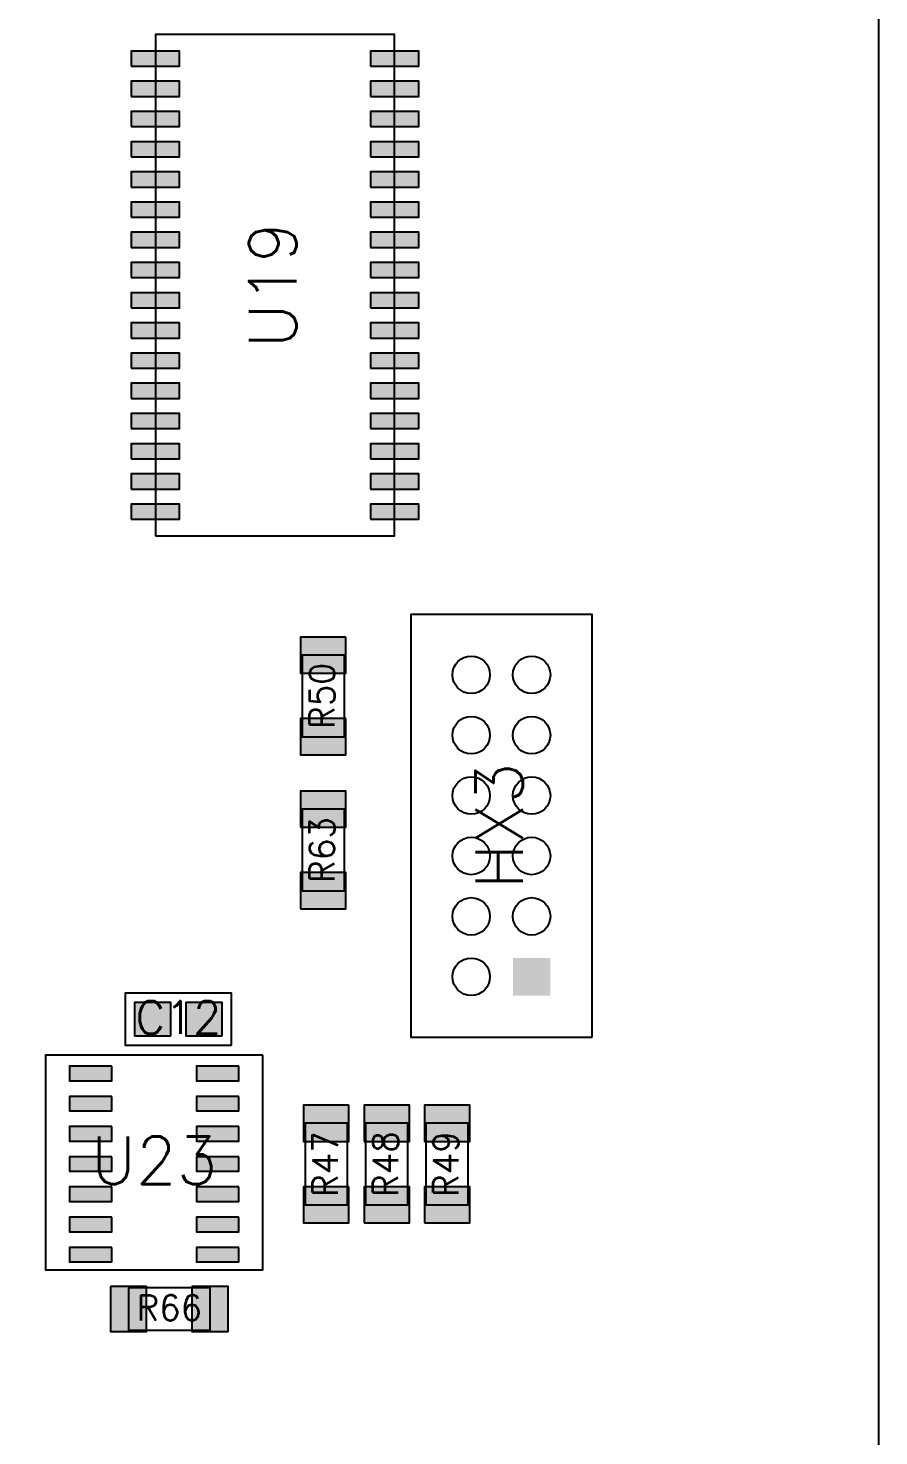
# Model space of a CAD drawing. Header units: millimetres. Extents: x 0 to 245, y 0 to 220.
# Drawn here: x 209.3 to 245.1, y 101.6 to 160.8 of the extents above; entities that cross this region are included whole.
import ezdxf

# ---------------------------------------------------------------- set-up
doc = ezdxf.new("R2010")
doc.units = ezdxf.units.MM
for name, color, linetype in [('Board', 255, 'Continuous'), ('PcbOutLine', 255, 'Continuous'), ('T_SMDOutline_InBom', 5, 'Continuous'), ('T_SMDText_InBom', 8, 'Continuous'), ('T_THTOutline_InBom', 22, 'Continuous'), ('T_THTText_InBom', 22, 'Continuous'), ('Top-InBomParts-SMD-0', 10, 'Continuous'), ('Top-InBomParts-THT-0', 22, 'Continuous'), ('Top-InBomParts-THT-all', 22, 'Continuous'), ('Top-InBomSMDPins-all', 5, 'Continuous'), ('Top-InBomSMDPinsPad-all', 5, 'Continuous')]:
    doc.layers.add(name, color=color, linetype=linetype)
doc.styles.get("Standard").update_dxf_attribs({"font": 'txt', "bigfont": 'gbcbig.shx'})

msp = doc.modelspace()

# ---------------------------------------------------------------- hatches: boundary and pattern name
at = {"layer": 'Top-InBomParts-THT-all'}
msp.add_hatch(color=256, dxfattribs=at).paths.add_polyline_path([(231.2921, 120.1166), (231.2921, 121.6914), (229.7173, 121.6914), (229.7173, 120.1166), (231.2921, 120.1166)], flags=0)
at = {"layer": 'Top-InBomSMDPinsPad-all'}
for points in [[(213.6651, 159.1942), (215.6971, 159.1942), (215.6971, 159.8292), (213.6651, 159.8292), (213.6651, 159.1942)], [(223.7229, 159.1942), (225.7549, 159.1942), (225.7549, 159.8292), (223.7229, 159.8292), (223.7229, 159.1942)], [(213.6651, 157.9242), (215.6971, 157.9242), (215.6971, 158.5592), (213.6651, 158.5592), (213.6651, 157.9242)], [(223.7229, 157.9242), (225.7549, 157.9242), (225.7549, 158.5592), (223.7229, 158.5592), (223.7229, 157.9242)], [(213.6651, 156.6542), (215.6971, 156.6542), (215.6971, 157.2892), (213.6651, 157.2892), (213.6651, 156.6542)], [(223.7229, 156.6542), (225.7549, 156.6542), (225.7549, 157.2892), (223.7229, 157.2892), (223.7229, 156.6542)], [(213.6651, 155.3842), (215.6971, 155.3842), (215.6971, 156.0192), (213.6651, 156.0192), (213.6651, 155.3842)], [(223.7229, 155.3842), (225.7549, 155.3842), (225.7549, 156.0192), (223.7229, 156.0192), (223.7229, 155.3842)], [(213.6651, 154.1142), (215.6971, 154.1142), (215.6971, 154.7492), (213.6651, 154.7492), (213.6651, 154.1142)], [(223.7229, 154.1142), (225.7549, 154.1142), (225.7549, 154.7492), (223.7229, 154.7492), (223.7229, 154.1142)], [(213.6651, 152.8442), (215.6971, 152.8442), (215.6971, 153.4792), (213.6651, 153.4792), (213.6651, 152.8442)], [(223.7229, 152.8442), (225.7549, 152.8442), (225.7549, 153.4792), (223.7229, 153.4792), (223.7229, 152.8442)], [(213.6651, 151.5742), (215.6971, 151.5742), (215.6971, 152.2092), (213.6651, 152.2092), (213.6651, 151.5742)], [(223.7229, 151.5742), (225.7549, 151.5742), (225.7549, 152.2092), (223.7229, 152.2092), (223.7229, 151.5742)], [(213.6651, 150.3042), (215.6971, 150.3042), (215.6971, 150.9392), (213.6651, 150.9392), (213.6651, 150.3042)], [(223.7229, 150.3042), (225.7549, 150.3042), (225.7549, 150.9392), (223.7229, 150.9392), (223.7229, 150.3042)], [(213.6651, 149.0348), (215.6971, 149.0348), (215.6971, 149.6698), (213.6651, 149.6698), (213.6651, 149.0348)], [(223.7229, 149.0348), (225.7549, 149.0348), (225.7549, 149.6698), (223.7229, 149.6698), (223.7229, 149.0348)], [(213.6651, 147.7648), (215.6971, 147.7648), (215.6971, 148.3998), (213.6651, 148.3998), (213.6651, 147.7648)], [(223.7229, 147.7648), (225.7549, 147.7648), (225.7549, 148.3998), (223.7229, 148.3998), (223.7229, 147.7648)], [(213.6651, 146.4948), (215.6971, 146.4948), (215.6971, 147.1298), (213.6651, 147.1298), (213.6651, 146.4948)], [(223.7229, 146.4948), (225.7549, 146.4948), (225.7549, 147.1298), (223.7229, 147.1298), (223.7229, 146.4948)], [(213.6651, 145.2248), (215.6971, 145.2248), (215.6971, 145.8598), (213.6651, 145.8598), (213.6651, 145.2248)], [(223.7229, 145.2248), (225.7549, 145.2248), (225.7549, 145.8598), (223.7229, 145.8598), (223.7229, 145.2248)], [(213.6651, 143.9548), (215.6971, 143.9548), (215.6971, 144.5898), (213.6651, 144.5898), (213.6651, 143.9548)], [(223.7229, 143.9548), (225.7549, 143.9548), (225.7549, 144.5898), (223.7229, 144.5898), (223.7229, 143.9548)], [(213.6651, 142.6848), (215.6971, 142.6848), (215.6971, 143.3198), (213.6651, 143.3198), (213.6651, 142.6848)], [(223.7229, 142.6848), (225.7549, 142.6848), (225.7549, 143.3198), (223.7229, 143.3198), (223.7229, 142.6848)], [(213.6651, 141.4148), (215.6971, 141.4148), (215.6971, 142.0498), (213.6651, 142.0498), (213.6651, 141.4148)], [(223.7229, 141.4148), (225.7549, 141.4148), (225.7549, 142.0498), (223.7229, 142.0498), (223.7229, 141.4148)], [(213.6651, 140.1448), (215.6971, 140.1448), (215.6971, 140.7798), (213.6651, 140.7798), (213.6651, 140.1448)], [(223.7229, 140.1448), (225.7549, 140.1448), (225.7549, 140.7798), (223.7229, 140.7798), (223.7229, 140.1448)], [(222.6945, 135.1912), (220.7895, 135.1912), (220.7895, 133.6672), (222.6945, 133.6672), (222.6945, 135.1912)], [(222.6945, 131.7625), (220.7895, 131.7625), (220.7895, 130.2385), (222.6945, 130.2385), (222.6945, 131.7625)], [(220.7895, 127.1902), (222.6945, 127.1902), (222.6945, 128.7142), (220.7895, 128.7142), (220.7895, 127.1902)], [(220.7895, 123.7615), (222.6945, 123.7615), (222.6945, 125.2855), (220.7895, 125.2855), (220.7895, 123.7615)], [(215.3285, 118.4275), (215.3285, 119.8245), (213.8045, 119.8245), (213.8045, 118.4275), (215.3285, 118.4275)], [(217.4872, 118.4275), (217.4872, 119.8245), (215.9632, 119.8245), (215.9632, 118.4275), (217.4872, 118.4275)], [(212.852, 117.1445), (211.074, 117.1445), (211.074, 116.5349), (212.852, 116.5349), (212.852, 117.1445)], [(218.1857, 117.1445), (216.4077, 117.1445), (216.4077, 116.5349), (218.1857, 116.5349), (218.1857, 117.1445)], [(212.852, 115.8745), (211.074, 115.8745), (211.074, 115.2649), (212.852, 115.2649), (212.852, 115.8745)], [(218.1857, 115.8745), (216.4077, 115.8745), (216.4077, 115.2649), (218.1857, 115.2649), (218.1857, 115.8745)], [(222.8215, 115.5062), (220.9165, 115.5062), (220.9165, 113.9822), (222.8215, 113.9822), (222.8215, 115.5062)], [(223.4565, 113.9822), (225.3615, 113.9822), (225.3615, 115.5062), (223.4565, 115.5062), (223.4565, 113.9822)], [(225.9965, 113.9822), (227.9015, 113.9822), (227.9015, 115.5062), (225.9965, 115.5062), (225.9965, 113.9822)], [(212.852, 114.6045), (211.074, 114.6045), (211.074, 113.9949), (212.852, 113.9949), (212.852, 114.6045)], [(218.1857, 114.6045), (216.4077, 114.6045), (216.4077, 113.9949), (218.1857, 113.9949), (218.1857, 114.6045)], [(212.852, 113.3345), (211.074, 113.3345), (211.074, 112.7249), (212.852, 112.7249), (212.852, 113.3345)], [(218.1857, 113.3345), (216.4077, 113.3345), (216.4077, 112.7249), (218.1857, 112.7249), (218.1857, 113.3345)], [(212.852, 112.0648), (211.074, 112.0648), (211.074, 111.4552), (212.852, 111.4552), (212.852, 112.0648)], [(218.1857, 112.0648), (216.4077, 112.0648), (216.4077, 111.4552), (218.1857, 111.4552), (218.1857, 112.0648)], [(222.8215, 112.0775), (220.9165, 112.0775), (220.9165, 110.5535), (222.8215, 110.5535), (222.8215, 112.0775)], [(223.4565, 110.5535), (225.3615, 110.5535), (225.3615, 112.0775), (223.4565, 112.0775), (223.4565, 110.5535)], [(225.9965, 110.5535), (227.9015, 110.5535), (227.9015, 112.0775), (225.9965, 112.0775), (225.9965, 110.5535)], [(212.852, 110.7948), (211.074, 110.7948), (211.074, 110.1852), (212.852, 110.1852), (212.852, 110.7948)], [(218.1857, 110.7948), (216.4077, 110.7948), (216.4077, 110.1852), (218.1857, 110.1852), (218.1857, 110.7948)], [(212.852, 109.5248), (211.074, 109.5248), (211.074, 108.9152), (212.852, 108.9152), (212.852, 109.5248)], [(218.1857, 109.5248), (216.4077, 109.5248), (216.4077, 108.9152), (218.1857, 108.9152), (218.1857, 109.5248)], [(212.7885, 107.8865), (212.7885, 105.9815), (214.3125, 105.9815), (214.3125, 107.8865), (212.7885, 107.8865)], [(216.2172, 107.8865), (216.2172, 105.9815), (217.7412, 105.9815), (217.7412, 107.8865), (216.2172, 107.8865)]]:
    msp.add_hatch(color=256, dxfattribs=at).paths.add_polyline_path(points, flags=0)

# ---------------------------------------------------------------- linework, layer by layer
at = {"layer": 'Board'}
msp.add_lwpolyline([(0, 0), (245.11, 0), (245.11, 219.71), (0, 219.71), (0, 0)], dxfattribs=at)
at = {"layer": 'PcbOutLine', "const_width": 0.000762}
msp.add_lwpolyline([(245.1095, 219.7095), (245.1095, 0)], dxfattribs=at)
at = {"layer": 'T_SMDOutline_InBom'}
for points in [[(214.6808, 139.446), (224.7389, 139.446), (224.7389, 160.5277), (214.6808, 160.5277), (214.6808, 139.446)], [(222.631, 134.4292), (220.853, 134.4292), (220.853, 131.0005), (222.631, 131.0005), (222.631, 134.4292)], [(220.853, 124.5235), (222.631, 124.5235), (222.631, 127.9522), (220.853, 127.9522), (220.853, 124.5235)], [(217.8809, 118.0338), (217.8809, 120.2182), (213.4108, 120.2182), (213.4108, 118.0338), (217.8809, 118.0338)], [(219.2017, 117.6017), (210.058, 117.6017), (210.058, 108.585), (219.2017, 108.585), (219.2017, 117.6017)], [(222.758, 114.7442), (220.98, 114.7442), (220.98, 111.3155), (222.758, 111.3155), (222.758, 114.7442)], [(223.52, 111.3155), (225.298, 111.3155), (225.298, 114.7442), (223.52, 114.7442), (223.52, 111.3155)], [(226.06, 111.3155), (227.838, 111.3155), (227.838, 114.7442), (226.06, 114.7442), (226.06, 111.3155)], [(213.5505, 107.823), (213.5505, 106.045), (216.9792, 106.045), (216.9792, 107.823), (213.5505, 107.823)]]:
    msp.add_lwpolyline(points, dxfattribs=at)
at = {"layer": 'T_THTOutline_InBom'}
msp.add_lwpolyline([(233.0447, 118.364), (233.0447, 136.144), (225.425, 136.144), (225.425, 118.364), (233.0447, 118.364)], dxfattribs=at)
at = {"layer": 'Top-InBomParts-SMD-0'}
for points in [[(214.6808, 139.446), (224.7392, 139.446), (224.7392, 160.528), (214.6808, 160.528), (214.6808, 139.446)], [(222.631, 134.4292), (220.853, 134.4292), (220.853, 131.0002), (222.631, 131.0002), (222.631, 134.4292)], [(220.853, 124.5235), (222.631, 124.5235), (222.631, 127.9525), (220.853, 127.9525), (220.853, 124.5235)], [(217.8809, 118.0338), (217.8809, 120.2182), (213.4105, 120.2182), (213.4105, 118.0338), (217.8809, 118.0338)], [(219.2017, 117.6017), (210.0577, 117.6017), (210.0577, 108.5847), (219.2017, 108.5847), (219.2017, 117.6017)], [(222.758, 114.7442), (220.98, 114.7442), (220.98, 111.3152), (222.758, 111.3152), (222.758, 114.7442)], [(223.52, 111.3155), (225.298, 111.3155), (225.298, 114.7445), (223.52, 114.7445), (223.52, 111.3155)], [(226.06, 111.3155), (227.838, 111.3155), (227.838, 114.7445), (226.06, 114.7445), (226.06, 111.3155)], [(213.5505, 107.823), (213.5505, 106.045), (216.9795, 106.045), (216.9795, 107.823), (213.5505, 107.823)]]:
    msp.add_lwpolyline(points, dxfattribs=at)
at = {"layer": 'Top-InBomParts-THT-0'}
msp.add_lwpolyline([(233.0447, 118.364), (233.0447, 136.144), (225.4247, 136.144), (225.4247, 118.364), (233.0447, 118.364)], dxfattribs=at)
at = {"layer": 'Top-InBomParts-THT-all'}
for centre in [(227.9647, 133.604), (230.5047, 133.604), (227.9647, 131.064), (230.5047, 131.064), (227.9647, 128.5237), (230.5047, 128.5237), (227.9647, 125.9843), (230.5047, 125.9843), (227.9647, 123.4443), (230.5047, 123.4443), (227.9647, 120.904)]:
    msp.add_circle(centre, 0.7873, dxfattribs=at)
at = {"layer": 'Top-InBomSMDPins-all'}
for points in [[(213.6651, 159.1942), (215.6971, 159.1942), (215.6971, 159.8292), (213.6651, 159.8292), (213.6651, 159.1942)], [(223.7229, 159.1942), (225.7549, 159.1942), (225.7549, 159.8292), (223.7229, 159.8292), (223.7229, 159.1942)], [(213.6651, 157.9242), (215.6971, 157.9242), (215.6971, 158.5592), (213.6651, 158.5592), (213.6651, 157.9242)], [(223.7229, 157.9242), (225.7549, 157.9242), (225.7549, 158.5592), (223.7229, 158.5592), (223.7229, 157.9242)], [(213.6651, 156.6542), (215.6971, 156.6542), (215.6971, 157.2892), (213.6651, 157.2892), (213.6651, 156.6542)], [(223.7229, 156.6542), (225.7549, 156.6542), (225.7549, 157.2892), (223.7229, 157.2892), (223.7229, 156.6542)], [(213.6651, 155.3842), (215.6971, 155.3842), (215.6971, 156.0192), (213.6651, 156.0192), (213.6651, 155.3842)], [(223.7229, 155.3842), (225.7549, 155.3842), (225.7549, 156.0192), (223.7229, 156.0192), (223.7229, 155.3842)], [(213.6651, 154.1142), (215.6971, 154.1142), (215.6971, 154.7492), (213.6651, 154.7492), (213.6651, 154.1142)], [(223.7229, 154.1142), (225.7549, 154.1142), (225.7549, 154.7492), (223.7229, 154.7492), (223.7229, 154.1142)], [(213.6651, 152.8442), (215.6971, 152.8442), (215.6971, 153.4792), (213.6651, 153.4792), (213.6651, 152.8442)], [(223.7229, 152.8442), (225.7549, 152.8442), (225.7549, 153.4792), (223.7229, 153.4792), (223.7229, 152.8442)], [(213.6651, 151.5742), (215.6971, 151.5742), (215.6971, 152.2092), (213.6651, 152.2092), (213.6651, 151.5742)], [(223.7229, 151.5742), (225.7549, 151.5742), (225.7549, 152.2092), (223.7229, 152.2092), (223.7229, 151.5742)], [(213.6651, 150.3042), (215.6971, 150.3042), (215.6971, 150.9392), (213.6651, 150.9392), (213.6651, 150.3042)], [(223.7229, 150.3042), (225.7549, 150.3042), (225.7549, 150.9392), (223.7229, 150.9392), (223.7229, 150.3042)], [(213.6651, 149.0348), (215.6971, 149.0348), (215.6971, 149.6698), (213.6651, 149.6698), (213.6651, 149.0348)], [(223.7229, 149.0348), (225.7549, 149.0348), (225.7549, 149.6698), (223.7229, 149.6698), (223.7229, 149.0348)], [(213.6651, 147.7648), (215.6971, 147.7648), (215.6971, 148.3998), (213.6651, 148.3998), (213.6651, 147.7648)], [(223.7229, 147.7648), (225.7549, 147.7648), (225.7549, 148.3998), (223.7229, 148.3998), (223.7229, 147.7648)], [(213.6651, 146.4948), (215.6971, 146.4948), (215.6971, 147.1298), (213.6651, 147.1298), (213.6651, 146.4948)], [(223.7229, 146.4948), (225.7549, 146.4948), (225.7549, 147.1298), (223.7229, 147.1298), (223.7229, 146.4948)], [(213.6651, 145.2248), (215.6971, 145.2248), (215.6971, 145.8598), (213.6651, 145.8598), (213.6651, 145.2248)], [(223.7229, 145.2248), (225.7549, 145.2248), (225.7549, 145.8598), (223.7229, 145.8598), (223.7229, 145.2248)], [(213.6651, 143.9548), (215.6971, 143.9548), (215.6971, 144.5898), (213.6651, 144.5898), (213.6651, 143.9548)], [(223.7229, 143.9548), (225.7549, 143.9548), (225.7549, 144.5898), (223.7229, 144.5898), (223.7229, 143.9548)], [(213.6651, 142.6848), (215.6971, 142.6848), (215.6971, 143.3198), (213.6651, 143.3198), (213.6651, 142.6848)], [(223.7229, 142.6848), (225.7549, 142.6848), (225.7549, 143.3198), (223.7229, 143.3198), (223.7229, 142.6848)], [(213.6651, 141.4148), (215.6971, 141.4148), (215.6971, 142.0498), (213.6651, 142.0498), (213.6651, 141.4148)], [(223.7229, 141.4148), (225.7549, 141.4148), (225.7549, 142.0498), (223.7229, 142.0498), (223.7229, 141.4148)], [(213.6651, 140.1448), (215.6971, 140.1448), (215.6971, 140.7798), (213.6651, 140.7798), (213.6651, 140.1448)], [(223.7229, 140.1448), (225.7549, 140.1448), (225.7549, 140.7798), (223.7229, 140.7798), (223.7229, 140.1448)], [(222.6945, 135.1912), (220.7895, 135.1912), (220.7895, 133.6672), (222.6945, 133.6672), (222.6945, 135.1912)], [(222.6945, 131.7625), (220.7895, 131.7625), (220.7895, 130.2385), (222.6945, 130.2385), (222.6945, 131.7625)], [(220.7895, 127.1902), (222.6945, 127.1902), (222.6945, 128.7142), (220.7895, 128.7142), (220.7895, 127.1902)], [(220.7895, 123.7615), (222.6945, 123.7615), (222.6945, 125.2855), (220.7895, 125.2855), (220.7895, 123.7615)], [(215.3285, 118.4275), (215.3285, 119.8245), (213.8045, 119.8245), (213.8045, 118.4275), (215.3285, 118.4275)], [(217.4872, 118.4275), (217.4872, 119.8245), (215.9632, 119.8245), (215.9632, 118.4275), (217.4872, 118.4275)], [(212.852, 117.1445), (211.074, 117.1445), (211.074, 116.5349), (212.852, 116.5349), (212.852, 117.1445)], [(218.1857, 117.1445), (216.4077, 117.1445), (216.4077, 116.5349), (218.1857, 116.5349), (218.1857, 117.1445)], [(212.852, 115.8745), (211.074, 115.8745), (211.074, 115.2649), (212.852, 115.2649), (212.852, 115.8745)], [(218.1857, 115.8745), (216.4077, 115.8745), (216.4077, 115.2649), (218.1857, 115.2649), (218.1857, 115.8745)], [(222.8215, 115.5062), (220.9165, 115.5062), (220.9165, 113.9822), (222.8215, 113.9822), (222.8215, 115.5062)], [(223.4565, 113.9822), (225.3615, 113.9822), (225.3615, 115.5062), (223.4565, 115.5062), (223.4565, 113.9822)], [(225.9965, 113.9822), (227.9015, 113.9822), (227.9015, 115.5062), (225.9965, 115.5062), (225.9965, 113.9822)], [(212.852, 114.6045), (211.074, 114.6045), (211.074, 113.9949), (212.852, 113.9949), (212.852, 114.6045)], [(218.1857, 114.6045), (216.4077, 114.6045), (216.4077, 113.9949), (218.1857, 113.9949), (218.1857, 114.6045)], [(212.852, 113.3345), (211.074, 113.3345), (211.074, 112.7249), (212.852, 112.7249), (212.852, 113.3345)], [(218.1857, 113.3345), (216.4077, 113.3345), (216.4077, 112.7249), (218.1857, 112.7249), (218.1857, 113.3345)], [(212.852, 112.0648), (211.074, 112.0648), (211.074, 111.4552), (212.852, 111.4552), (212.852, 112.0648)], [(218.1857, 112.0648), (216.4077, 112.0648), (216.4077, 111.4552), (218.1857, 111.4552), (218.1857, 112.0648)], [(222.8215, 112.0775), (220.9165, 112.0775), (220.9165, 110.5535), (222.8215, 110.5535), (222.8215, 112.0775)], [(223.4565, 110.5535), (225.3615, 110.5535), (225.3615, 112.0775), (223.4565, 112.0775), (223.4565, 110.5535)], [(225.9965, 110.5535), (227.9015, 110.5535), (227.9015, 112.0775), (225.9965, 112.0775), (225.9965, 110.5535)], [(212.852, 110.7948), (211.074, 110.7948), (211.074, 110.1852), (212.852, 110.1852), (212.852, 110.7948)], [(218.1857, 110.7948), (216.4077, 110.7948), (216.4077, 110.1852), (218.1857, 110.1852), (218.1857, 110.7948)], [(212.852, 109.5248), (211.074, 109.5248), (211.074, 108.9152), (212.852, 108.9152), (212.852, 109.5248)], [(218.1857, 109.5248), (216.4077, 109.5248), (216.4077, 108.9152), (218.1857, 108.9152), (218.1857, 109.5248)], [(212.7885, 107.8865), (212.7885, 105.9815), (214.3125, 105.9815), (214.3125, 107.8865), (212.7885, 107.8865)], [(216.2172, 107.8865), (216.2172, 105.9815), (217.7412, 105.9815), (217.7412, 107.8865), (216.2172, 107.8865)]]:
    msp.add_lwpolyline(points, dxfattribs=at)

# ---------------------------------------------------------------- texts
at = {"layer": 'T_SMDText_InBom', "attachment_point": 5, "rotation": 90}
for s, insert, char_height, width in [('U19', (219.614, 149.987, 1), 2, 5.999991), ('R50', (221.6912, 132.7147, 1), 1.05833, 3.175002), ('R63', (221.6912, 126.238, 1), 1.05833, 3.175002), ('R47', (221.8182, 113.0297, 1), 1.05833, 3.175002), ('R48', (224.3582, 113.03, 1), 1.05833, 3.175002), ('R49', (226.8982, 113.03, 1), 1.05833, 3.175002)]:
    msp.add_mtext(s, dxfattribs=dict(at, insert=insert, char_height=char_height, width=width))
at = {"layer": 'T_SMDText_InBom', "attachment_point": 5}
for s, insert, char_height, width in [('C12', (215.6457, 119.192, 1), 1.37973, 4.139186), ('U23', (214.6297, 113.189, 1), 2, 5.999991), ('R66', (215.265, 106.9848, 1), 1.05833, 3.175002)]:
    msp.add_mtext(s, dxfattribs=dict(at, insert=insert, char_height=char_height, width=width))
at = {"layer": 'T_THTText_InBom', "insert": (229.1387, 127.254, 1), "char_height": 2, "width": 5.999991, "attachment_point": 5, "rotation": 90}
msp.add_mtext('HX3', dxfattribs=at)

doc.saveas('drawing.dxf')
